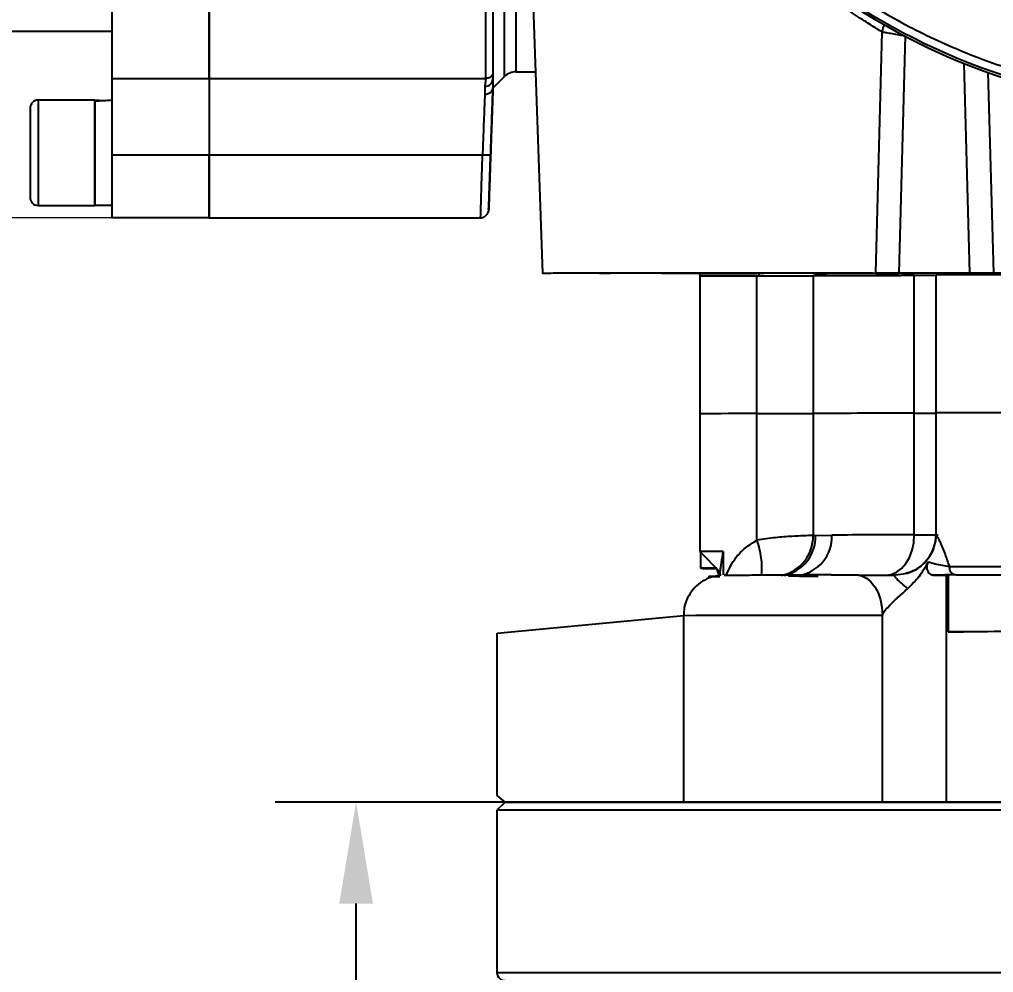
# Model space of a CAD drawing. Header units: millimetres. Extents: x 2160 to 4596, y 811 to 2534.
# Drawn here: x 3655.3 to 3775.4, y 2052.5 to 2170 of the extents above; entities that cross this region are included whole.
import ezdxf

# ---------------------------------------------------------------- set-up
doc = ezdxf.new("R2010")
doc.units = ezdxf.units.MM
doc.layers.add('AM_5', color=3, linetype='Continuous', lineweight=25)
doc.styles.add('SLDTEXTSTYLE1', font='txt.shx', dxfattribs={"width": 0.7, "bigfont": 'gbcbig.shx'})
doc.styles.get("Standard").update_dxf_attribs({"font": 'arial.ttf'})
doc.styles.add('TH_GBDIM', font='simplex.shx', dxfattribs={"width": 0.707, "bigfont": 'hzfs.shx'})
doc.dimstyles.new('ISO-25$0', dxfattribs={"dimtxt": 2.5, "dimasz": 2.5, "dimexe": 1.25, "dimexo": 0.625, "dimtad": 1, "dimtxsty": 'Standard', "dimcen": 2.5, "dimdle": 5, "dimadec": 0, "dimazin": 0, "dimtfac": 1, "dimtmove": 0, "dimatfit": 3, "dimfxl": 0, "dimarcsym": 0})
doc.dimstyles.new('SLDDIMSTYLE12$0', dxfattribs={"dimtxt": 12, "dimasz": 10, "dimexe": 0, "dimexo": 0.0625, "dimgap": 0.875, "dimtad": 1, "dimdec": 1, "dimlfac": 1.8, "dimrnd": 1e-09, "dimzin": 12, "dimdsep": 46, "dimtxsty": 'SLDTEXTSTYLE1', "dimcen": 0.09, "dimdle": 8.16, "dimclrd": 3, "dimclre": 3, "dimadec": 0, "dimazin": 3, "dimtfac": 1, "dimtdec": 1, "dimtofl": 0, "dimtmove": 0, "dimatfit": 3, "dimfxl": 0, "dimfrac": 2, "dimtolj": 1, "dimlwd": 5, "dimlwe": 5, "dimarcsym": 0})

# ---------------------------------------------------------------- blocks, each defined once
blk = doc.blocks.new('*D63')
at = {"color": 1, "linetype": 'Continuous', "transparency": 16777216}
for p, q in [((3799.19, 2073.53), (3686.81, 2073.53)), ((3696.81, 1625.03), (3696.81, 2061.03)), ((3799.19, 1612.53), (3686.81, 1612.53))]:
    blk.add_line(p, q, dxfattribs=at)
at = {"color": 1, "linetype": 'ByBlock', "transparency": 16777216}
for points in [[(3694.73, 2061.03), (3698.89, 2061.03), (3696.81, 2073.53)], [(3694.73, 1625.03), (3698.89, 1625.03), (3696.81, 1612.53)]]:
    blk.add_solid(points, dxfattribs=at)
at = {"layer": 'Defpoints', "color": 0, "linetype": 'ByBlock', "transparency": 16777216}
for p in [(3696.81, 2073.53), (3801.69, 2073.53), (3801.69, 1612.53)]:
    blk.add_point(p, dxfattribs=at)
at = {"color": 1, "linetype": 'ByBlock', "lineweight": -3, "transparency": 16777216, "insert": (3684.31, 1843.03), "char_height": 15, "attachment_point": 5, "rotation": 90, "style": 'TH_GBDIM'}
blk.add_mtext('461', dxfattribs=at)
blk = doc.blocks.new('*D57')
at = {"layer": 'AM_5', "color": 3, "lineweight": 5, "transparency": 16777216}
blk.add_line((3666.63, 2331.61), (3497.42, 2331.61), dxfattribs=at)
at = {"layer": 'AM_5', "color": 3, "linetype": 'Continuous', "lineweight": 5, "transparency": 16777216}
for p, q in [((3497.42, 2321.61), (3497.42, 2155.61)), ((3666.63, 2145.61), (3497.42, 2145.61))]:
    blk.add_line(p, q, dxfattribs=at)
at = {"layer": 'AM_5', "color": 3, "transparency": 16777216}
for points in [[(3495.75, 2321.61), (3499.08, 2321.61), (3497.42, 2331.61)], [(3495.75, 2155.61), (3499.08, 2155.61), (3497.42, 2145.61)]]:
    blk.add_solid(points, dxfattribs=at)
at = {"layer": 'Defpoints', "color": 0, "transparency": 16777216}
for p in [(3666.69, 2331.61), (3497.42, 2145.61), (3666.69, 2145.61)]:
    blk.add_point(p, dxfattribs=at)
at = {"layer": 'AM_5', "color": 0, "transparency": 16777216, "insert": (3490.54, 2238.61), "char_height": 12, "attachment_point": 5, "rotation": 90, "style": 'SLDTEXTSTYLE1'}
blk.add_mtext('\\A1;186', dxfattribs=at)

msp = doc.modelspace()

# ---------------------------------------------------------------- linework, layer by layer
at = {"color": 7, "linetype": 'Continuous', "lineweight": 25}
for p, q in [((3717.132, 2215.824), (3719.823, 2138.775)), ((3525.691, 2168.614), (3666.691, 2168.613)), ((3760.908, 2138.788), (3761.692, 2168.518)), ((3764.519, 2168.016), (3763.775, 2138.784)), ((3772.523, 2138.784), (3771.819, 2164.641)), ((3666.691, 2162.768), (3678.691, 2162.768)), ((3666.691, 2162.768), (3666.691, 2153.332)), ((3678.691, 2162.782), (3712.825, 2162.782)), ((3678.691, 2162.768), (3678.691, 2153.332)), ((3712.825, 2162.782), (3712.691, 2161.812)), ((3713.615, 2162.356), (3713.691, 2162.693)), ((3713.622, 2162.371), (3713.692, 2162.769)), ((3713.691, 2163.271), (3713.691, 2162.693)), ((3713.691, 2161.593), (3715.105, 2163.007)), ((3713.691, 2162.693), (3713.691, 2161.624)), ((3716.52, 2163.593), (3718.956, 2163.593)), ((3774.748, 2163.57), (3775.438, 2138.788)), ((3712.691, 2161.812), (3712.691, 2160.849)), ((3713.691, 2161.624), (3713.691, 2161.593)), ((3713.691, 2161.593), (3713.691, 2161.565)), ((3664.591, 2160.113), (3657.591, 2160.113)), ((3657.591, 2160.113), (3657.591, 2147.113)), ((3664.591, 2160.113), (3664.591, 2147.113)), ((3664.591, 2147.174), (3664.591, 2159.938)), ((3678.691, 2153.332), (3666.691, 2153.332)), ((3666.691, 2153.332), (3666.691, 2145.613)), ((3678.691, 2145.613), (3678.691, 2153.332)), ((3712.403, 2153.329), (3678.691, 2153.33)), ((3657.591, 2147.113), (3664.591, 2147.113)), ((3664.591, 2147.173), (3666.691, 2147.173)), ((3666.691, 2145.613), (3678.691, 2145.613)), ((3678.691, 2145.593), (3712.168, 2145.593)), ((3739.17, 2138.731), (3739.191, 2138.429)), ((3746.526, 2138.449), (3746.522, 2138.732)), ((3753.724, 2138.74), (3753.742, 2138.466)), ((3772.523, 2138.784), (3763.775, 2138.784)), ((3772.523, 2138.766), (3763.775, 2138.767)), ((3739.191, 2138.429), (3739.191, 2121.429)), ((3746.247, 2121.449), (3746.247, 2138.448)), ((3753.185, 2138.462), (3753.185, 2121.463)), ((3765.669, 2121.506), (3765.669, 2138.506)), ((3768.334, 2138.545), (3768.334, 2121.545)), ((3739.191, 2121.429), (3739.191, 2104.429)), ((3746.247, 2105.84), (3746.247, 2121.449)), ((3753.185, 2121.463), (3753.185, 2106.412)), ((3765.669, 2106.506), (3765.669, 2121.506)), ((3768.334, 2121.545), (3768.334, 2106.545)), ((3753.498, 2106.414), (3755.505, 2106.475)), ((3739.191, 2104.429), (3741.691, 2101.929)), ((3739.312, 2104.307), (3739.312, 2102.375)), ((3742.08, 2104.444), (3742.08, 2101.591)), ((3741.691, 2102.07), (3741.691, 2101.509)), ((3767.976, 2101.547), (3769.609, 2101.544)), ((3769.609, 2101.544), (3769.834, 2101.541)), ((3769.609, 2101.544), (3769.609, 2073.544)), ((3769.834, 2101.545), (3769.834, 2094.545)), ((3737.193, 2096.535), (3737.193, 2073.535)), ((3761.734, 2073.559), (3761.734, 2096.559)), ((3715.191, 2073.535), (3714.191, 2072.535)), ((3801.691, 2073.535), (3715.191, 2073.535)), ((3889.191, 2072.535), (3714.191, 2072.535))]:
    msp.add_line(p, q, dxfattribs=at)
at = {"linetype": 'ByBlock'}
for p, q in [((3714.194, 2094.374), (3737.22, 2096.545)), ((3714.194, 2074.344), (3714.194, 2094.374)), ((3715.191, 2073.535), (3714.194, 2074.344)), ((3737.193, 2073.535), (3866.188, 2073.534))]:
    msp.add_line(p, q, dxfattribs=at)
at = {"color": 7, "linetype": 'Continuous', "lineweight": -3}
for p, q in [((3715.191, 2073.535), (3888.191, 2073.535)), ((3714.191, 2072.535), (3714.191, 2052.535)), ((3889.191, 2072.535), (3714.191, 2072.535)), ((3714.191, 2052.535), (3889.191, 2052.535))]:
    msp.add_line(p, q, dxfattribs=at)
at = {"color": 7, "linetype": 'Continuous', "lineweight": 25, "flags": 128}
for points in [[(3712.825, 2162.782), (3712.825, 2164.052), (3712.825, 2165.667), (3712.825, 2167.619), (3712.825, 2169.899), (3712.825, 2172.498), (3712.825, 2175.402), (3712.825, 2178.598), (3712.825, 2182.073), (3712.825, 2185.809), (3712.825, 2189.789), (3712.825, 2193.995), (3712.825, 2198.407), (3712.825, 2203.005), (3712.825, 2207.768), (3712.825, 2212.674), (3712.825, 2217.699), (3712.825, 2222.822)], [(3713.691, 2222.923), (3713.691, 2217.834), (3713.691, 2212.841), (3713.691, 2207.967), (3713.691, 2203.235), (3713.691, 2198.666), (3713.691, 2194.282), (3713.691, 2190.104), (3713.691, 2186.149), (3713.691, 2182.437), (3713.691, 2178.986), (3713.691, 2175.809), (3713.691, 2172.924), (3713.691, 2170.342), (3713.691, 2168.077), (3713.691, 2166.137), (3713.691, 2164.533), (3713.691, 2163.271)], [(3666.691, 2222.68), (3666.691, 2217.56), (3666.691, 2212.538), (3666.691, 2207.637), (3666.691, 2202.878), (3666.691, 2198.286), (3666.691, 2193.879), (3666.691, 2189.68), (3666.691, 2185.708), (3666.691, 2181.98), (3666.691, 2178.514), (3666.691, 2175.326), (3666.691, 2172.431), (3666.691, 2169.843), (3666.691, 2167.572), (3666.691, 2165.631), (3666.691, 2164.027), (3666.691, 2162.768)], [(3678.691, 2162.768), (3678.691, 2164.027), (3678.691, 2165.631), (3678.691, 2167.572), (3678.691, 2169.843), (3678.691, 2172.431), (3678.691, 2175.326), (3678.691, 2178.514), (3678.691, 2181.98), (3678.691, 2185.708), (3678.691, 2189.68), (3678.691, 2193.879), (3678.691, 2198.286), (3678.691, 2202.878), (3678.691, 2207.636), (3678.691, 2212.538), (3678.691, 2217.56), (3678.691, 2222.68)], [(3715.105, 2163.007), (3715.105, 2163.007), (3715.105, 2163.186), (3715.105, 2163.715), (3715.105, 2164.594), (3715.105, 2165.816), (3715.105, 2167.377), (3715.105, 2169.27), (3715.105, 2171.485), (3715.105, 2174.013), (3715.105, 2176.84), (3715.105, 2179.956), (3715.105, 2183.344), (3715.105, 2186.989), (3715.105, 2190.874), (3715.105, 2194.982), (3715.106, 2199.292), (3715.106, 2203.785), (3715.106, 2208.44), (3715.106, 2213.236), (3715.106, 2216.261)], [(3716.52, 2215.741), (3716.52, 2211.513), (3716.52, 2206.796), (3716.52, 2202.228), (3716.52, 2197.83), (3716.52, 2193.623), (3716.52, 2189.626), (3716.52, 2185.858), (3716.52, 2182.337), (3716.52, 2179.078), (3716.52, 2176.098), (3716.52, 2173.41), (3716.52, 2171.027), (3716.52, 2168.96), (3716.52, 2167.219), (3716.52, 2165.811), (3716.52, 2164.744), (3716.52, 2164.022), (3716.52, 2163.649), (3716.52, 2163.593)], [(3761.968, 2169.388), (3761.794, 2169.005), (3761.692, 2168.518)], [(3753.185, 2106.412), (3753.223, 2106.413), (3753.262, 2106.413), (3753.3, 2106.413), (3753.339, 2106.413), (3753.379, 2106.414), (3753.418, 2106.414), (3753.458, 2106.414), (3753.498, 2106.414)], [(3762.138, 2101.514), (3762.827, 2101.608), (3763.489, 2101.891), (3764.1, 2102.352), (3764.635, 2102.973), (3765.074, 2103.729), (3765.4, 2104.593), (3765.601, 2105.531), (3765.669, 2106.506)], [(3758.554, 2101.551), (3759.174, 2101.457), (3759.771, 2101.174), (3760.321, 2100.713), (3760.803, 2100.093), (3761.198, 2099.336), (3761.492, 2098.472), (3761.673, 2097.535), (3761.734, 2096.559)], [(3764.651, 2101.721), (3764.313, 2101.642), (3763.338, 2101.546)]]:
    msp.add_lwpolyline(points, dxfattribs=at)
at = {"color": 7, "linetype": 'Continuous', "lineweight": 25}
msp.add_circle((3801.614, 2239.203), 71.5, dxfattribs=at)
for centre, radius, start, end in [((3801.614, 2239.201), 80, 190.30617, 259.69396), ((3801.691, 2238.829), 80, 190.52799, 258.6349), ((3716.52, 2161.593), 2, 89.99969, 134.99969), ((3657.591, 2159.113), 1, 89.99969, 179.99969), ((3657.591, 2148.113), 1, 179.99969, 269.99969), ((3744.864, 1365.911), 772.539, 89.897391, 90.420712), ((3746.523, 3719.28), 1580.832, 269.990013, 270.241488), ((3770.739, -1112.857), 3251.367, 90.089346, 90.30934), ((3765.159, 2621.61), 483.105, 270.06054, 270.37656), ((3776.691, 354.988), 1783.576, 89.841456, 90.268476), ((3744.863, 1348.911), 772.539, 89.897391, 90.420712), ((3746.522, 3702.28), 1580.832, 269.990013, 270.241488), ((3770.739, -1129.857), 3251.367, 90.089346, 90.30934), ((3765.159, 2604.61), 483.105, 270.06054, 270.37656), ((3776.691, 337.988), 1783.576, 89.841456, 90.268476), ((3776.708, 379.984), 1741.581, 89.838188, 90.275424), ((3748.261, 2106.315), 4.925, 281.86025, 1.13682), ((3748.583, 2106.305), 4.917, 282.00446, 1.27867), ((3750.701, 2106.261), 4.808, 277.47921, 2.54775), ((3774.05, -2324.036), 4430.55, 90.108381, 90.239828), ((3763.337, 2106.545), 4.999, 285.23346, 0.00835), ((3766.13, 2302.26), 195.754, 269.86511, 270.72475), ((3768.336, 2106.539), 0.00655, 86.83529, 111.61015), ((3768.336, 2106.551), 0.00589, 247.97484, 272.47351), ((3737.239, 2102.432), 9.631, 354.25224, 20.72676), ((3741.659, 1901.488), 202.956, 89.88111, 90.69676), ((3740.932, 1992.844), 109.543, 89.8003, 90.84701), ((3741.081, 2240.784), 138.42, 269.268, 270.07262), ((3742.378, 2102.327), 1.062, 181.27448, 229.69761), ((3770.906, 2102.463), 0.916, 174.18776, 262.52813), ((3776.411, -897.12), 2999.683, 89.900382, 90.122565), ((3741.679, 2047.463), 53.919, 89.98792, 90.92144), ((3750.636, 1708.811), 392.576, 89.5364, 90.07272), ((3752.297, -728.992), 2825.567, 89.80864, 90.306277), ((3776.328, 983.067), 1111.497, 89.664622, 90.334754), ((3771.329, 2199.763), 105.229, 269.18566, 270.22229)]:
    msp.add_arc(centre, radius, start, end, dxfattribs=at)
at = {"color": 7, "linetype": 'Continuous', "lineweight": -3}
msp.add_arc((3715.191, 2052.535), 1, 180, 270, dxfattribs=at)
at = {"color": 7, "linetype": 'Continuous', "lineweight": 25}
for centre, start_param, end_param in [((3664.591, 2153.613), 1.4765235, 1.5707963), ((3666.691, 2153.613), 1.5707963, 1.760193)]:
    msp.add_ellipse(centre, major_axis=(11.154, 0), ratio=0.5773503, start_param=start_param, end_param=end_param, dxfattribs=at)
for points, knots in [([(3723.889, 2225.07), (3724.415, 2222.574), (3725.478, 2217.537), (3728.016, 2210.16), (3731.285, 2202.918), (3735.348, 2195.939), (3740.16, 2189.336), (3745.652, 2183.242), (3751.746, 2177.749), (3758.349, 2172.938), (3765.328, 2168.875), (3772.57, 2165.606), (3779.947, 2163.067), (3784.985, 2162.005), (3787.481, 2161.478)], [0, 0, 0, 0, 0.0799588, 0.1613715, 0.2441424, 0.3288926, 0.4142166, 0.5, 0.5857784, 0.6711024, 0.7558576, 0.8386237, 0.9200388, 1, 1, 1, 1]), ([(3761.692, 2168.518), (3761.27, 2168.773), (3760.427, 2169.281), (3758.894, 2170.265), (3757.524, 2171.194), (3756.415, 2171.974), (3755.24, 2172.835), (3753.432, 2174.217), (3750.846, 2176.338), (3747.415, 2179.52), (3744.248, 2182.782), (3742.38, 2185.12), (3741.635, 2186.053)], [0, 0, 0, 0, 0.1099838, 0.2197589, 0.2749296, 0.3304208, 0.3863532, 0.4428444, 0.5792533, 0.7261291, 0.8907312, 1, 1, 1, 1]), ([(3761.692, 2168.518), (3761.814, 2168.5), (3762.06, 2168.464), (3762.729, 2168.348), (3763.565, 2168.196), (3764.198, 2168.077), (3764.519, 2168.016)], [0, 0, 0, 0, 0.242274, 0.4863176, 0.7400825, 1, 1, 1, 1]), ([(3712.691, 2160.849), (3712.788, 2160.855), (3712.966, 2160.864), (3713.201, 2160.947), (3713.432, 2161.082), (3713.598, 2161.269), (3713.679, 2161.467), (3713.687, 2161.577), (3713.691, 2161.624)], [0, 0, 0, 0, 0.1874448, 0.3409821, 0.4929365, 0.7407612, 0.8890397, 1, 1, 1, 1]), ([(3713.402, 2153.327), (3713.431, 2154.147), (3713.487, 2155.751), (3713.565, 2157.999), (3713.635, 2160.018), (3713.673, 2161.087), (3713.691, 2161.624)], [0, 0, 0, 0, 0.2568471, 0.5031719, 0.7503964, 1, 1, 1, 1]), ([(3713.691, 2161.565), (3713.673, 2161.052), (3713.637, 2160.026), (3713.569, 2158.068), (3713.49, 2155.811), (3713.432, 2154.157), (3713.402, 2153.298)], [0, 0, 0, 0, 0.2403635, 0.4802116, 0.7299606, 1, 1, 1, 1]), ([(3712.691, 2160.849), (3712.673, 2160.387), (3712.636, 2159.421), (3712.569, 2157.656), (3712.489, 2155.602), (3712.434, 2154.155), (3712.403, 2153.329)], [0, 0, 0, 0, 0.2388489, 0.4999327, 0.7148242, 1, 1, 1, 1]), ([(3656.591, 2159.113), (3656.591, 2159.039), (3656.591, 2158.926), (3656.591, 2158.24), (3656.591, 2157.531), (3656.591, 2156.65), (3656.591, 2155.369), (3656.591, 2154.305), (3656.591, 2153.613)], [0, 0, 0, 0, 0.2394568, 0.3683607, 0.5, 0.6316393, 0.7605432, 1, 1, 1, 1]), ([(3656.591, 2153.613), (3656.591, 2152.921), (3656.591, 2151.857), (3656.591, 2150.576), (3656.591, 2149.695), (3656.591, 2148.985), (3656.591, 2148.299), (3656.591, 2148.186), (3656.591, 2148.113)], [0, 0, 0, 0, 0.2394568, 0.3683607, 0.5, 0.6316393, 0.7605432, 1, 1, 1, 1]), ([(3678.691, 2153.33), (3678.691, 2152.312), (3678.691, 2150.277), (3678.691, 2147.684), (3678.691, 2146.086), (3678.691, 2145.401), (3678.691, 2145.595), (3678.691, 2145.596)], [0, 0, 0, 0, 0.24965667, 0.49931334, 0.74897002, 0.99862669, 1, 1, 1, 1]), ([(3712.168, 2145.639), (3712.168, 2145.628), (3712.166, 2145.585), (3712.178, 2145.98), (3712.211, 2147.027), (3712.264, 2148.806), (3712.331, 2150.971), (3712.377, 2152.472), (3712.403, 2153.329)], [0, 0, 0, 0, 0.0507582, 0.1966055, 0.4050787, 0.6314078, 0.7892811, 1, 1, 1, 1]), ([(3713.402, 2153.327), (3713.388, 2153.324), (3713.368, 2153.318), (3713.243, 2153.315), (3713.114, 2153.314), (3712.954, 2153.315), (3712.721, 2153.319), (3712.528, 2153.326), (3712.403, 2153.329)], [0, 0, 0, 0, 0.2394737, 0.3683715, 0.5, 0.6316285, 0.7605263, 1, 1, 1, 1]), ([(3713.402, 2153.298), (3713.371, 2152.406), (3713.308, 2150.622), (3713.23, 2148.384), (3713.178, 2146.898), (3713.16, 2146.384), (3713.178, 2146.915), (3713.23, 2148.414), (3713.309, 2150.656), (3713.371, 2152.437), (3713.402, 2153.327)], [0, 0, 0, 0, 0.12511321, 0.25020382, 0.37530181, 0.50039159, 0.6254154, 0.75032601, 0.87515536, 1, 1, 1, 1]), ([(3713.238, 2148.602), (3713.238, 2148.609), (3713.256, 2149.111), (3713.314, 2150.777), (3713.373, 2152.477), (3713.402, 2153.298)], [0, 0, 0, 0, 0.0074222, 0.5212583, 1, 1, 1, 1]), ([(3712.124, 2145.594), (3712.2, 2145.596), (3712.346, 2145.601), (3712.57, 2145.683), (3712.748, 2145.798), (3712.872, 2145.912), (3712.949, 2145.998), (3713.013, 2146.086), (3713.063, 2146.169), (3713.192, 2146.437), (3713.143, 2146.554), (3713.193, 2147.088), (3713.221, 2148.057), (3713.238, 2148.602)], [0, 0, 0, 0, 0.0475591, 0.0923752, 0.1307592, 0.147079, 0.161791, 0.1758924, 0.1909925, 0.2088499, 0.3792668, 0.6505862, 1, 1, 1, 1]), ([(3719.823, 2138.775), (3719.823, 2138.775), (3719.712, 2138.778), (3720.096, 2138.783), (3721.019, 2138.791), (3722.649, 2138.798), (3724.83, 2138.805), (3727.522, 2138.81), (3730.631, 2138.815), (3734.062, 2138.818), (3737.707, 2138.82), (3741.449, 2138.82), (3745.172, 2138.819), (3748.758, 2138.817), (3752.093, 2138.813), (3755.075, 2138.808), (3757.596, 2138.802), (3759.633, 2138.796), (3760.483, 2138.791), (3760.908, 2138.788)], [0, 0, 0, 0, 0.00002617, 0.06252453, 0.1250229, 0.18752126, 0.25001962, 0.31251799, 0.37501635, 0.43751472, 0.50001308, 0.56251145, 0.62500981, 0.68750818, 0.75000654, 0.81250491, 0.87500327, 0.93750164, 1, 1, 1, 1]), ([(3763.775, 2138.784), (3763.457, 2138.784), (3762.819, 2138.784), (3761.964, 2138.785), (3761.271, 2138.786), (3761.029, 2138.788), (3760.908, 2138.788)], [0, 0, 0, 0, 0.2496471, 0.5001104, 0.7500412, 1, 1, 1, 1]), ([(3760.908, 2138.762), (3761.029, 2138.763), (3761.271, 2138.764), (3761.964, 2138.765), (3762.819, 2138.766), (3763.456, 2138.766), (3763.775, 2138.767)], [0, 0, 0, 0, 0.24964494, 0.50010839, 0.75003905, 1, 1, 1, 1]), ([(3775.438, 2138.788), (3775.328, 2138.788), (3775.11, 2138.786), (3774.409, 2138.785), (3773.524, 2138.784), (3772.856, 2138.784), (3772.523, 2138.784)], [0, 0, 0, 0, 0.2498432, 0.499876, 0.7504809, 1, 1, 1, 1]), ([(3772.523, 2138.766), (3772.856, 2138.766), (3773.524, 2138.766), (3774.409, 2138.765), (3775.11, 2138.764), (3775.328, 2138.762), (3775.438, 2138.762)], [0, 0, 0, 0, 0.2495191, 0.500124, 0.7501568, 1, 1, 1, 1]), ([(3753.742, 2138.463), (3754.421, 2138.467), (3755.779, 2138.474), (3758.606, 2138.486), (3761.994, 2138.496), (3765.252, 2138.504), (3767.537, 2138.508), (3768.334, 2138.51)], [0, 0, 0, 0, 0.2204984, 0.4409969, 0.6614953, 0.8819938, 1, 1, 1, 1]), ([(3753.185, 2106.412), (3752.837, 2106.407), (3752.199, 2106.398), (3750.545, 2106.322), (3748.594, 2106.181), (3747.029, 2105.954), (3746.247, 2105.84)], [0, 0, 0, 0, 0.2724679, 0.5000458, 0.7503555, 1, 1, 1, 1]), ([(3768.294, 2106.545), (3768.306, 2106.33), (3768.332, 2105.88), (3768.19, 2105.451), (3768.116, 2105.226)], [0, 0, 0, 0, 0.4764135, 1, 1, 1, 1]), ([(3768.336, 2106.545), (3768.353, 2106.529), (3768.385, 2106.496), (3768.538, 2106.221), (3768.743, 2105.81), (3769.051, 2105.133), (3769.49, 2104.06), (3769.818, 2103.08), (3769.994, 2102.555)], [0, 0, 0, 0, 0.1244738, 0.250966, 0.3714749, 0.5001039, 0.7321774, 1, 1, 1, 1]), ([(3742.421, 2101.506), (3742.805, 2102.278), (3743.432, 2103.54), (3744.807, 2104.959), (3745.767, 2105.547), (3746.247, 2105.84)], [0, 0, 0, 0, 0.4415703, 0.7212781, 1, 1, 1, 1]), ([(3768.116, 2105.226), (3768.076, 2105.045), (3767.943, 2104.455), (3767.4, 2103.561), (3766.539, 2102.642), (3765.583, 2102.018), (3764.911, 2101.819), (3764.64, 2101.738)], [0, 0, 0, 0, 0.107229, 0.3503135, 0.5933986, 0.836482, 1, 1, 1, 1]), ([(3742.08, 2104.444), (3741.999, 2103.971), (3741.836, 2103.014), (3741.701, 2102.011), (3741.707, 2102.054), (3741.71, 2102.07)], [0, 0, 0, 0, 0.3787431, 0.7674109, 1, 1, 1, 1]), ([(3767.356, 2103.13), (3767.006, 2102.522), (3766.294, 2101.285), (3765.356, 2100.367), (3764.88, 2099.901)], [0, 0, 0, 0, 0.49187133, 1, 1, 1, 1]), ([(3767.356, 2103.13), (3767.314, 2103.035), (3767.23, 2102.844), (3767.202, 2102.508), (3767.253, 2102.181), (3767.381, 2101.893), (3767.573, 2101.677), (3767.782, 2101.563), (3767.921, 2101.552), (3767.976, 2101.547)], [0, 0, 0, 0, 0.1491203, 0.298298, 0.4463418, 0.5945522, 0.7447419, 0.8986734, 1, 1, 1, 1]), ([(3769.994, 2102.555), (3769.719, 2102.605), (3769.152, 2102.708), (3768.151, 2102.911), (3767.633, 2103.054), (3767.356, 2103.13)], [0, 0, 0, 0, 0.3043315, 0.6280366, 1, 1, 1, 1]), ([(3741.834, 2101.522), (3741.833, 2101.522), (3741.799, 2101.52), (3741.684, 2101.51), (3741.457, 2101.483), (3740.993, 2101.402), (3740.228, 2101.17), (3739.26, 2100.646), (3738.339, 2099.805), (3737.654, 2098.742), (3737.249, 2097.626), (3737.229, 2096.875), (3737.22, 2096.545)], [0, 0, 0, 0, 0.0009193, 0.020654, 0.0473695, 0.0980293, 0.2083231, 0.3666463, 0.5337116, 0.7011689, 0.8686495, 1, 1, 1, 1]), ([(3742.195, 2101.535), (3742.244, 2101.537), (3742.34, 2101.539), (3742.944, 2101.543), (3743.821, 2101.547), (3744.946, 2101.55), (3746.295, 2101.552), (3747.883, 2101.554), (3749.682, 2101.556), (3751.156, 2101.556), (3751.999, 2101.556), (3752.191, 2101.556)], [0, 0, 0, 0, 0.1258562, 0.2493612, 0.3684169, 0.4813666, 0.5943164, 0.7133721, 0.8368771, 0.9627333, 1, 1, 1, 1]), ([(3755.401, 2101.555), (3755.293, 2101.555), (3754.871, 2101.555), (3754.021, 2101.556), (3753.055, 2101.556), (3752.416, 2101.556), (3752.193, 2101.556)], [0, 0, 0, 0, 0.1061376, 0.4137481, 0.7958647, 1, 1, 1, 1]), ([(3755.401, 2101.555), (3755.41, 2101.555), (3756.017, 2101.555), (3757.113, 2101.553), (3758.082, 2101.552), (3758.554, 2101.551)], [0, 0, 0, 0, 0.0070945, 0.516613, 1, 1, 1, 1]), ([(3764.88, 2099.902), (3764.598, 2100.111), (3764.036, 2100.528), (3763.54, 2101.018), (3763.319, 2101.298), (3763.211, 2101.5), (3763.288, 2101.528), (3763.338, 2101.546)], [0, 0, 0, 0, 0.2503114, 0.4998417, 0.6202194, 0.7507731, 1, 1, 1, 1]), ([(3770.787, 2101.554), (3770.62, 2101.554), (3770.29, 2101.553), (3769.72, 2101.552), (3769.118, 2101.55), (3768.463, 2101.549), (3768.141, 2101.548), (3767.976, 2101.547)], [0, 0, 0, 0, 0.1826536, 0.360866, 0.578026, 0.783693, 1, 1, 1, 1]), ([(3770.787, 2101.554), (3771.097, 2101.555), (3771.724, 2101.556), (3772.923, 2101.558), (3774.251, 2101.559), (3775.659, 2101.56), (3777.094, 2101.56), (3778.506, 2101.559), (3779.839, 2101.558), (3780.592, 2101.557), (3780.965, 2101.556)], [0, 0, 0, 0, 0.1236811, 0.25, 0.3763189, 0.5, 0.6236811, 0.75, 0.8763189, 1, 1, 1, 1]), ([(3740.812, 2101.369), (3740.745, 2101.37), (3740.483, 2101.371), (3740.309, 2101.373), (3740.299, 2101.376), (3740.614, 2101.379), (3741.083, 2101.382), (3741.533, 2101.383), (3741.691, 2101.384)], [0, 0, 0, 0, 0.0697239, 0.2723652, 0.4750065, 0.6819695, 0.8889325, 1, 1, 1, 1]), ([(3761.734, 2096.559), (3761.739, 2096.603), (3761.751, 2096.714), (3761.949, 2097.066), (3762.957, 2098.199), (3764.017, 2099.138), (3764.88, 2099.902)], [0, 0, 0, 0, 0.0236669, 0.0606293, 0.2359656, 1, 1, 1, 1])]:
    msp.add_open_spline(points, degree=3, knots=knots, dxfattribs=at)
for points in [[(3678.691, 2222.818), (3678.691, 2220.395), (3678.691, 2215.547), (3678.691, 2208.529), (3678.691, 2201.78), (3678.691, 2195.375), (3678.691, 2189.371), (3678.691, 2183.823), (3678.691, 2178.784), (3678.691, 2174.301), (3678.691, 2170.411), (3678.691, 2167.168), (3678.691, 2164.537), (3678.691, 2163.367), (3678.691, 2162.782)], [(3678.691, 2162.782), (3678.691, 2162.448), (3678.691, 2161.778), (3678.691, 2159.527), (3678.691, 2156.642), (3678.691, 2154.434), (3678.691, 2153.33)], [(3713.691, 2163.271), (3713.642, 2163.201), (3713.543, 2163.059), (3713.33, 2162.905), (3713.087, 2162.802), (3712.912, 2162.789), (3712.825, 2162.782)], [(3712.691, 2161.812), (3712.821, 2161.825), (3713.082, 2161.852), (3713.423, 2162.053), (3713.551, 2162.255), (3713.615, 2162.356)], [(3726.823, 2138.775), (3726.875, 2138.777), (3726.979, 2138.781), (3727.811, 2138.787), (3729.105, 2138.792), (3730.86, 2138.797), (3732.994, 2138.8), (3735.431, 2138.803), (3738.074, 2138.805), (3740.823, 2138.805), (3743.572, 2138.805), (3746.215, 2138.803), (3748.651, 2138.8), (3750.785, 2138.796), (3752.54, 2138.792), (3753.834, 2138.787), (3754.666, 2138.781), (3754.771, 2138.777), (3754.823, 2138.775)], [(3754.823, 2138.775), (3754.771, 2138.773), (3754.666, 2138.769), (3753.834, 2138.764), (3752.54, 2138.758), (3750.785, 2138.754), (3748.651, 2138.75), (3746.215, 2138.747), (3743.572, 2138.746), (3740.823, 2138.745), (3738.074, 2138.746), (3735.431, 2138.747), (3732.994, 2138.75), (3730.86, 2138.754), (3729.105, 2138.759), (3727.811, 2138.764), (3726.979, 2138.769), (3726.875, 2138.773), (3726.823, 2138.775)], [(3827.944, 2138.761), (3827.523, 2138.758), (3826.68, 2138.752), (3824.526, 2138.743), (3821.791, 2138.736), (3818.482, 2138.729), (3814.711, 2138.724), (3810.577, 2138.72), (3806.197, 2138.718), (3801.691, 2138.717), (3797.185, 2138.718), (3792.805, 2138.72), (3788.671, 2138.724), (3784.9, 2138.729), (3781.591, 2138.736), (3778.855, 2138.744), (3776.702, 2138.752), (3775.859, 2138.758), (3775.438, 2138.762)], [(3739.191, 2138.429), (3739.294, 2138.431), (3739.501, 2138.436), (3741.122, 2138.442), (3743.493, 2138.446), (3745.515, 2138.448), (3746.526, 2138.449)], [(3746.526, 2138.449), (3747.341, 2138.449), (3748.972, 2138.45), (3751.06, 2138.453), (3752.761, 2138.458), (3753.415, 2138.461), (3753.742, 2138.463)], [(3758.554, 2101.551), (3759.286, 2101.55), (3760.75, 2101.548), (3762.475, 2101.546), (3763.338, 2101.546)]]:
    msp.add_open_spline(points, degree=3, dxfattribs=at)

# ---------------------------------------------------------------- dimensions: what is measured, and where the dimension line sits
at = {"color": 0, "linetype": 'ByBlock', "lineweight": -3}
dim = msp.add_aligned_dim(p1=(3801.691, 1612.535), p2=(3801.691, 2073.535), distance=104.879, dimstyle='ISO-25$0', override={"dimscale": 5, "dimtxt": 3, "dimasz": 2.5, "dimexe": 2, "dimexo": 0.5, "dimgap": 1, "dimdec": 1, "dimtxsty": 'TH_GBDIM', "dimcen": 2, "dimclrd": 1, "dimclre": 1, "dimclrt": 1, "dimtdec": 1, "dimatfit": 0, "dimlwd": 65535, "dimlwe": 65535}, dxfattribs=at)
dim.commit()
dim.dimension.update_dxf_attribs({"geometry": '*D63', "text_midpoint": (3684.311, 1843.035)})
at = {"layer": 'AM_5'}
dim = msp.add_linear_dim(base=(3497.417, 2145.613), p1=(3666.692, 2331.613), p2=(3666.691, 2145.613), angle=90, dimstyle='SLDDIMSTYLE12$0', override={"dimlfac": 1, "dimpost": ''}, dxfattribs=at)
dim.commit()
dim.dimension.update_dxf_attribs({"geometry": '*D57', "text_midpoint": (3490.542, 2238.613)})

doc.saveas('drawing.dxf')
